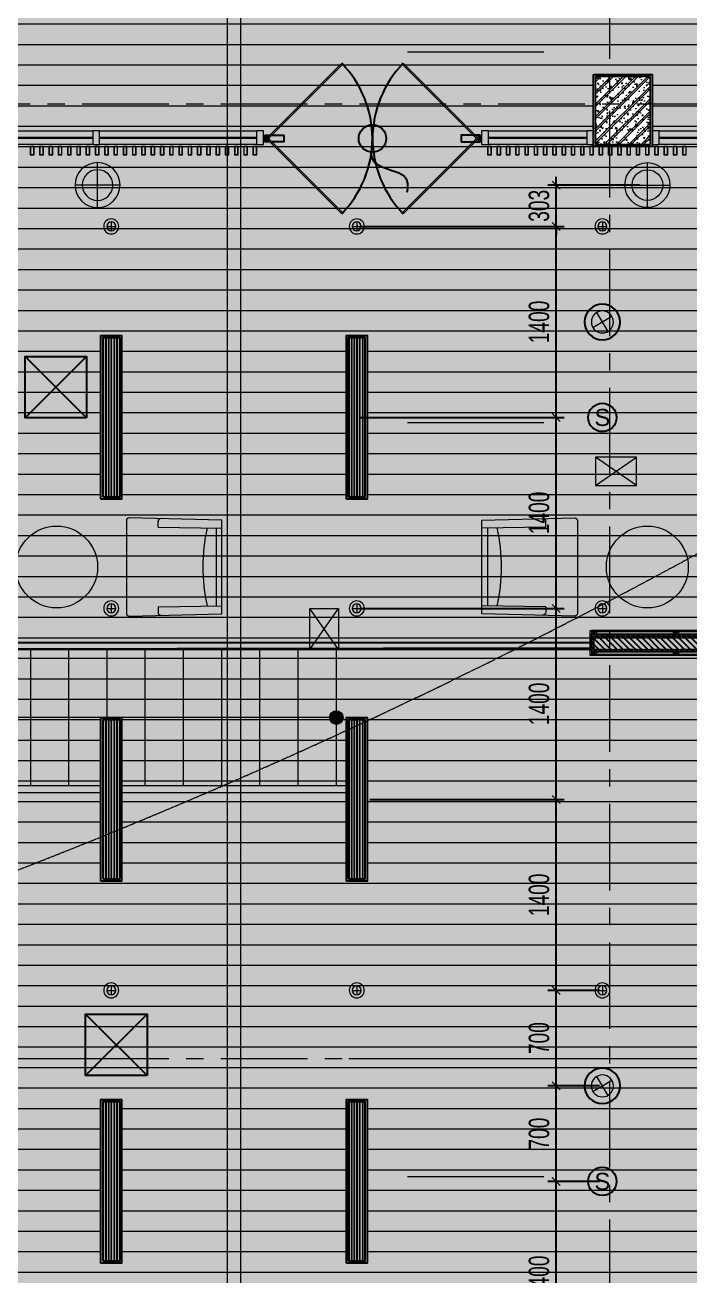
# Model space of a CAD drawing. Header units: millimetres. Extents: x -343543 to 400519, y -115663 to 104219.
# Drawn here: x -250941 to -246067, y -48594 to -39423 of the extents above; entities that cross this region are included whole.
import ezdxf
from ezdxf.enums import TextEntityAlignment as Align
from ezdxf.xclip import XClip

# ---------------------------------------------------------------- set-up
doc = ezdxf.new("R2010")
doc.units = ezdxf.units.MM
doc.header["$XCLIPFRAME"] = 0
for name, pattern in [('CONTINOUS', [0]), ('HIDDEN2', [0.1875, 0.125, -0.0625]), ('XREF MAT BANG TUONG XAY$0$01.Xref _MB T2-Mai$0$HIDDEN', [9.525, 6.35, -3.175]), ('XREF MAT BANG TUONG XAY$0$CENTER', [50.8, 31.75, -6.35, 6.35, -6.35]), ('XREF MAT BANG TUONG XAY$0$HIDDEN', [0.375, 0.25, -0.125])]:
    doc.linetypes.add(name, pattern=pattern)
doc.layers.get('0').update_dxf_attribs({"color": 231, "lineweight": 0})
doc.layers.get('DefPoints').update_dxf_attribs({"color": 191})
for name, color, linetype, lineweight in [('1-INNO-E-Emergency', 1, 'EME', 5), ('A-CLNG', 157, 'Continuous', 25), ('A-FLOR-PRTN', 161, 'Continuous', 9), ('A-OPEN', 20, 'Continuous', 9), ('A-PATT', 252, 'Continuous', 9), ('A-SYMBOLS', 10, 'Continuous', 13), ('E-EX', 3, 'Continuous', 25), ('fix lighting', 2, 'Continuous', 5), ('ID-lighting loose', 2, 'Continuous', 5), ('SME-E-LTG-DIM', 55, 'Continuous', 18), ('SME-MEP-XREF-ARCH', 8, 'Continuous', 5), ('XREF MAT BANG TUONG XAY$0$$0$A-FINE', 8, 'Continuous', 25), ('XREF MAT BANG TUONG XAY$0$01.Xref _MB T1$0$A-WALL-INT', 8, 'Continuous', 9), ('XREF MAT BANG TUONG XAY$0$01.Xref _MB T2-Mai$0$$0$A-DOOR', 8, 'Continuous', 9), ('XREF MAT BANG TUONG XAY$0$01.Xref _MB T2-Mai$0$A-FURN', 8, 'Continuous', 5), ('XREF MAT BANG TUONG XAY$0$01.Xref _MB T2-Mai$0$A-HIDD', 8, 'XREF MAT BANG TUONG XAY$0$01.Xref _MB T2-Mai$0$HIDDEN', 9), ('XREF MAT BANG TUONG XAY$0$01.Xref _MB T2-Mai$0$A-PATT', 8, 'Continuous', 9), ('XREF MAT BANG TUONG XAY$0$01.Xref _MB T2-Mai$0$A-SYMBOLS', 8, 'Continuous', 13), ('XREF MAT BANG TUONG XAY$0$A-GRID', 8, 'XREF MAT BANG TUONG XAY$0$CENTER', 15), ('XREF MAT BANG TUONG XAY$0$A-WALL-INT', 8, 'Continuous', 9), ('XREF MAT BANG TUONG XAY$0$xref_IKIGAI_Cot$0$A-FNSH', 8, 'Continuous', 9), ('XREF MAT BANG TUONG XAY$0$xref_IKIGAI_Cot$0$A-PATT', 8, 'Continuous', 5)]:
    doc.layers.add(name, color=color, linetype=linetype, lineweight=lineweight)
doc.layers.add('A-BaoChay', color=4, linetype='Continuous', lineweight=25, true_color=0x00ffff)
for name, color, linetype in [('A-TEXT', 255, 'Continuous'), ('AC - SAG', 160, 'Continuous'), ('XREF MAT BANG TUONG XAY$0$A-FNSH', 8, 'Continuous'), ('XREF MAT BANG TUONG XAY$0$A-FURN', 8, 'Continuous'), ('XREF MAT BANG TUONG XAY$0$A-HIDD', 8, 'XREF MAT BANG TUONG XAY$0$HIDDEN'), ('XREF MAT BANG TUONG XAY$0$A-PATT', 8, 'Continuous')]:
    doc.layers.add(name, color=color, linetype=linetype)
doc.layers.add('EL - CABLE - PA', color=5, linetype='CONTINOUS', true_color=0x0000ff)
doc.styles.add('LHP', font='arial.ttf')
doc.styles.add('ROMANSssss', font='vntimeh.shx', dxfattribs={"width": 0.7})
doc.styles.add('SM-DIMTEXT', font='SME.shx', dxfattribs={"width": 0.7})
doc.styles.add('VTK_Arial', font='arial.ttf', dxfattribs={"width": 0.8})
doc.linetypes.add('EME', pattern='A,2463.214661,-165.6529,["E",ROMANSssss,S=300,R=360,X=0,Y=-153.361507],-321.423057,2528.257516', length=5478.548134)
doc.dimstyles.new('A-2.5-DIM1', dxfattribs={"dimtxt": 2, "dimasz": 1, "dimexe": 1, "dimexo": 0, "dimgap": 0.5, "dimtad": 1, "dimdec": 0, "dimzin": 12, "dimdsep": 46, "dimtxsty": 'VTK_Arial', "dimblk": 'ARCHTICK', "dimcen": 0, "dimdle": 1, "dimclrd": 256, "dimclre": 256, "dimclrt": 7, "dimadec": 1, "dimazin": 3, "dimtfac": 1, "dimtdec": 0, "dimtmove": 0, "dimatfit": 2, "dimfxl": 20, "dimtolj": 1, "dimtzin": 0, "dimlwd": -1, "dimlwe": -1, "dimarcsym": 0})
doc.dimstyles.new('SDIM-100', dxfattribs={"dimscale": 100, "dimtxt": 2, "dimasz": 0.6, "dimexe": 0.6, "dimexo": 0.2, "dimgap": 0.5, "dimtad": 1, "dimdec": 0, "dimzin": 12, "dimtxsty": 'SM-DIMTEXT', "dimblk": 'ARCHTICK', "dimblk1": 'ARCHTICK', "dimblk2": 'ARCHTICK', "dimcen": 0.12, "dimdle": 0.6, "dimclrd": 7, "dimclre": 8, "dimadec": 0, "dimazin": 3, "dimtfac": 2, "dimtix": 1, "dimtmove": 1, "dimatfit": 3, "dimfxl": 1, "dimtzin": 0, "dimarcsym": 1})

# ---------------------------------------------------------------- blocks, each defined once
blk = doc.blocks.new('XREF MAT BANG TUONG XAY$0$xref_IKIGAI_Cot')
at = {"layer": 'XREF MAT BANG TUONG XAY$0$xref_IKIGAI_Cot$0$A-PATT'}
h = blk.add_hatch(dxfattribs=at)
h.set_pattern_fill('BT-01', color=8, scale=15, pattern_type=2)
h.set_pattern_definition([(50, (180, 280), (107.58903, -9.41282), [11.25, -123.75]), (355, (180, 280), (-20.8127, 112.82882), [9, -99]), (100.4514, (188.97, 279.22), (86.7764, 103.41593), [9.56103, -105.17132]), (46.1842, (180, 310), (160.08616, -24.82785), [16.875, -185.625]), (96.6356, (193.34, 307.93), (140.1994, 146.1177), [14.34154, -157.75695]), (351.1842, (180, 310), (140.1993, 146.1178), [13.5, -148.5]), (21, (195, 302.5), (89.53606, -60.39283), [11.25, -123.75]), (326, (195, 302.5), (36.4973, 108.7725), [9, -99]), (71.4514, (202.46, 297.47), (126.0334, 48.37957), [9.56103, -105.17132]), (37.5, (180, 280), (1.823978, 49.934078), [0, -97.8, 0, -100.5, 0, -99.375]), (7.5, (180, 280), (39.46043, 59.16176), [0, -57.3, 0, -95.55, 0, -37.875]), (327.5, (146.55, 280), (80.073365, -3.38323), [0, -37.5, 0, -117, 0, -155.25]), (317.5, (131.55, 280), (87.47793, 15.01575), [0, -48.75, 0, -77.7, 0, -110.25]), (45, (180, 280), (-45.07806, 45.07806), []), (45, (180, 298.375), (-45.07806, 45.07806), [])])
h.paths.add_polyline_path([(16095, -39800), (16495, -39800), (16495, -40300), (16095, -40300)])
at = {"layer": 'XREF MAT BANG TUONG XAY$0$A-GRID', "color": 8, "ltscale": 20}
for points in [[(16200, -53895), (16200, -27358.3)], [(-2907.5, -40000), (42750, -40000)], [(-2907.5, -44000), (42750, -44000)], [(-2907.5, -47000), (42750, -47000)]]:
    blk.add_lwpolyline(points, dxfattribs=at)
at = {"layer": 'XREF MAT BANG TUONG XAY$0$xref_IKIGAI_Cot$0$A-FNSH', "color": 8}
for p, q in [((16095, -42800), (16395, -42590)), ((16395, -42800), (16095, -42590)), ((14210, -44000), (14000, -43700)), ((14000, -44000), (14210, -43700))]:
    blk.add_line(p, q, dxfattribs=at)
for points in [[(16095, -39800), (16495, -39800), (16495, -40300), (16095, -40300)], [(16095, -42800), (16395, -42800), (16395, -42590), (16095, -42590)], [(14210, -44000), (14000, -44000), (14000, -43700), (14210, -43700)]]:
    blk.add_lwpolyline(points, close=True, dxfattribs=at)
blk = doc.blocks.new('XREF MAT BANG TUONG XAY$0$01.Xref _MB T2-Mai$0$thang bo T2')
at = {"layer": 'XREF MAT BANG TUONG XAY$0$01.Xref _MB T2-Mai$0$A-PATT'}
h = blk.add_hatch(color=8, dxfattribs=at)
h.dxf.hatch_style = 1
edge = h.paths.add_edge_path()
edge.add_arc((5250, -400), 50, 0, 360)
at = {"layer": 'XREF MAT BANG TUONG XAY$0$01.Xref _MB T2-Mai$0$A-FURN', "color": 8}
for p, q in [((1050, 1220), (-50, 1220)), ((-50, 1220), (-50, 400)), ((0, 1220), (0, -950)), ((1050, 1220), (1050, 100)), ((1050, 940), (0, 940)), ((1050, 660), (0, 660)), ((1050, 380), (0, 380)), ((1050, 100), (0, 100)), ((-50, 0), (-50, -950))]:
    blk.add_line(p, q, dxfattribs=at)
at = {"layer": 'XREF MAT BANG TUONG XAY$0$01.Xref _MB T2-Mai$0$A-FURN', "color": 8, "elevation": 0}
for points in [[(1050, -900), (1050, 100)], [(5250, -900), (5250, 100), (1050, 100)], [(1330, -900), (1330, 100)], [(1610, -900), (1610, 100)], [(1890, -900), (1890, 100)], [(2170, -900), (2170, 100)], [(3010, -900), (3010, 100)], [(3290, -900), (3290, 100)], [(3570, -900), (3570, 100)], [(3850, -900), (3850, 100)], [(4130, -900), (4130, 100)], [(4410, -900), (4410, 100)], [(4690, -900), (4690, 100)], [(4970, -900), (4970, 100)], [(-190, -950), (5475.3, -950), (5475.3, -900), (0, -900)]]:
    blk.add_lwpolyline(points, dxfattribs=at)
at = {"layer": 'XREF MAT BANG TUONG XAY$0$01.Xref _MB T2-Mai$0$A-PATT', "color": 8, "ltscale": 500}
blk.add_circle((5250, -400), 50, dxfattribs=at)
at = {"layer": 'XREF MAT BANG TUONG XAY$0$01.Xref _MB T2-Mai$0$A-SYMBOLS', "color": 8, "ltscale": 500, "elevation": 0}
for points in [[(0, 940), (525, 1220), (1050, 940)], [(5250, -400), (525, -400), (525, 1220)]]:
    blk.add_lwpolyline(points, dxfattribs=at)
blk = doc.blocks.new('XREF MAT BANG TUONG XAY$0$NDFGNBV')
at = {"layer": 'XREF MAT BANG TUONG XAY$0$01.Xref _MB T1$0$A-WALL-INT', "color": 8}
blk.add_lwpolyline([(-20, -10), (20, -10), (20, 10), (-20, 10)], close=True, dxfattribs=at)
for points in [[(-20, 10), (20, -10)], [(20, 10), (-20, -10)]]:
    blk.add_lwpolyline(points, dxfattribs=at)
blk = doc.blocks.new('XREF MAT BANG TUONG XAY$0$nnnbvnfg')
at = {"layer": 'XREF MAT BANG TUONG XAY$0$01.Xref _MB T1$0$A-WALL-INT', "color": 8}
for points in [[(-14, -30), (14, -30), (14, 30), (-14, 30)], [(-12, -28), (12, -28), (12, 28), (-12, 28)]]:
    blk.add_lwpolyline(points, close=True, dxfattribs=at)
blk = doc.blocks.new('XREF MAT BANG TUONG XAY$0$nnrgnbnnrg')
at = {"layer": 'XREF MAT BANG TUONG XAY$0$01.Xref _MB T2-Mai$0$$0$A-DOOR', "color": 8}
for points in [[(-780.6, -162.7), (-214.9, 403), (-207.8, 395.9), (-773.5, -169.7)], [(808.9, -162.7), (243.2, 403), (236.2, 395.9), (801.9, -169.7)], [(-5635.8, -190), (-5585.8, -190), (-5585.8, -90), (-5635.8, -90)], [(-5585.8, -90), (-4435.8, -90), (-4435.8, -190), (-5585.8, -190)], [(-4435.8, -190), (-4385.8, -190), (-4385.8, -90), (-4435.8, -90)], [(-4385.8, -90), (-3235.8, -90), (-3235.8, -190), (-4385.8, -190)], [(-3235.8, -190), (-3185.8, -190), (-3185.8, -90), (-3235.8, -90)], [(-3185.8, -90), (-2035.8, -90), (-2035.8, -190), (-3185.8, -190)], [(-2035.8, -190), (-1985.8, -190), (-1985.8, -90), (-2035.8, -90)], [(-1985.8, -90), (-835.8, -90), (-835.8, -190), (-1985.8, -190)], [(-835.8, -190), (-785.8, -190), (-785.8, -90), (-835.8, -90)], [(814.2, -190), (864.2, -190), (864.2, -90), (814.2, -90)], [(864.2, -90), (1584.2, -90), (1584.2, -190), (864.2, -190)], [(1584.2, -190), (1634.2, -190), (1634.2, -90), (1584.2, -90)], [(-5585.8, -135), (-4435.8, -135), (-4435.8, -145), (-5585.8, -145)], [(-4385.8, -135), (-3235.8, -135), (-3235.8, -145), (-4385.8, -145)], [(-3185.8, -135), (-2035.8, -135), (-2035.8, -145), (-3185.8, -145)], [(-1985.8, -135), (-835.8, -135), (-835.8, -145), (-1985.8, -145)], [(-780.6, -127.3), (-214.9, -693), (-207.8, -685.9), (-773.5, -120.3)], [(808.9, -127.3), (243.2, -693), (236.2, -685.9), (801.9, -120.3)], [(864.2, -135), (1584.2, -135), (1584.2, -145), (864.2, -145)]]:
    blk.add_lwpolyline(points, close=True, dxfattribs=at)
at = {"layer": 'XREF MAT BANG TUONG XAY$0$A-FURN', "color": 8}
for points in [[(-775.8, -120), (-635.3, -120), (-635.3, -170), (-775.8, -170)], [(804.2, -120), (663.6, -120), (663.6, -170), (804.2, -170)]]:
    blk.add_lwpolyline(points, close=True, dxfattribs=at)
blk.add_circle((-755.8, -145), 10, dxfattribs=at)
for centre, start, end in [((-785.8, -150), 0.35809, 44.09201), ((814.2, -150), 135.90799, 179.64191), ((-785.8, -140), 315.90799, 359.64191), ((814.2, -140), 180.35809, 224.09201)]:
    blk.add_arc(centre, 800, start, end, dxfattribs=at)
blk = doc.blocks.new('*U261')
at = {"layer": 'XREF MAT BANG TUONG XAY$0$A-PATT'}
h = blk.add_hatch(dxfattribs=at)
h.set_pattern_fill('ANSI31', color=8, scale=10)
h.set_pattern_definition([(45, (43286.782, -11178.564), (-22.45064, 22.45064), [])])
h.paths.add_polyline_path([(-38.7, 47.5), (7801.3, 47.5), (7801.3, -47.5), (-38.7, -47.5)])
at = {"layer": 'XREF MAT BANG TUONG XAY$0$A-WALL-INT', "color": 8}
blk.add_lwpolyline([(-38.7, 47.5), (7801.3, 47.5), (7801.3, -47.5), (-38.7, -47.5)], close=True, dxfattribs=at)
blk = doc.blocks.new('XREF MAT BANG NOI THAT$0$YLD.Studio-05-90')
at = {"color": 8}
for p, q in [((-292.8, 231.4), (-284.3, 700)), ((-285, 658.6), (284.9, 658.6)), ((291.6, 231.4), (284.2, 700)), ((-292.8, 231.4), (-333.4, 231.4)), ((291.6, 231.4), (332.2, 231.4))]:
    blk.add_line(p, q, dxfattribs=at)
blk.add_lwpolyline([(-339.5, 0), (339.5, 0, 0.420818), (359.5, 20.4), (344.2, 700), (-344.3, 700), (-359.5, 20.4, 0.420818)], format="xyb", close=True, dxfattribs=at)
for centre, radius, start, end in [((0, 1879.6), 1319.6, 257.47248, 282.51524), ((-332.2, 253.5), 22.1, 178.8252, 267.01087), ((331, 253.5), 22.1, 272.98913, 1.1748)]:
    blk.add_arc(centre, radius, start, end, dxfattribs=at)
blk = doc.blocks.new('XREF MAT BANG NOI THAT')
at = {"color": 8}
for centre in [(12144.9, -43396.1), (16474.1, -43396.1)]:
    blk.add_circle(centre, 300, dxfattribs=at)
at = {"color": 8, "rotation": 270}
blk.add_blockref('XREF MAT BANG NOI THAT$0$YLD.Studio-05-90', (12656.5, -43396.1), dxfattribs=at)
at = {"color": 8, "xscale": -1.000000000000001, "rotation": 90}
blk.add_blockref('XREF MAT BANG NOI THAT$0$YLD.Studio-05-90', (15962.5, -43396.1), dxfattribs=at)
blk = doc.blocks.new('01.Xref _MB T1')
at = {"layer": 'XREF MAT BANG TUONG XAY$0$$0$A-FINE', "color": 8, "elevation": 0}
blk.add_lwpolyline([(16055.98893, -43990.36564), (9994.98882, -44000.00001), (9994.98844, -42880.00008), (8894.99041, -42880.00008), (8894.98882, -43685.00003)], dxfattribs=at)
at = {"layer": 'XREF MAT BANG TUONG XAY$0$01.Xref _MB T1$0$A-WALL-INT', "color": 8}
for points in [[(16055.9994, -44044.00001), (16055.9994, -43861.00001), (16064.9994, -43861.00001), (16064.9994, -44044.00001)], [(16064.9994, -43870.00001), (23934.99202, -43870.00001), (23934.99202, -43861.00001), (16064.9994, -43861.00001)], [(16064.9994, -44035.00001), (23934.99202, -44035.00001), (23934.99202, -44044.00001), (16064.9994, -44044.00001)]]:
    blk.add_lwpolyline(points, close=True, dxfattribs=at)
at = {"layer": 'XREF MAT BANG TUONG XAY$0$01.Xref _MB T2-Mai$0$$0$A-DOOR', "color": 8}
for points in [[(16509.99078, -40300.00001), (16559.99078, -40300.00001), (16559.99078, -40200.00001), (16509.99078, -40200.00001)], [(16559.99078, -40200.00001), (17634.99078, -40200.00001), (17634.99078, -40300.00001), (16559.99078, -40300.00001)], [(16559.99078, -40245.00001), (17634.99078, -40245.00001), (17634.99078, -40255.00001), (16559.99078, -40255.00001)]]:
    blk.add_lwpolyline(points, close=True, dxfattribs=at)
at = {"layer": 'XREF MAT BANG TUONG XAY$0$01.Xref _MB T2-Mai$0$A-HIDD', "color": 8, "ltscale": 500}
blk.add_lwpolyline([(0.00011, -47000.00005), (39999.99073, -47000.00005), (39999.99073, -30600.00246), (0.00011, -30600.00246)], close=True, dxfattribs=at)
at = {"layer": 'XREF MAT BANG TUONG XAY$0$A-FNSH', "color": 8}
blk.add_lwpolyline([(16079.99078, -39785.00001), (16509.99078, -39785.00001), (16509.99078, -40315.00001), (16079.99078, -40315.00001)], close=True, dxfattribs=at)
at = {"layer": 'XREF MAT BANG TUONG XAY$0$A-FURN', "color": 8}
blk.add_lwpolyline([(16064.9994, -44015.00001), (23934.99202, -44015.00001), (23934.99202, -43890.00001), (16064.9994, -43890.00001)], close=True, dxfattribs=at)
at = {"layer": 'XREF MAT BANG TUONG XAY$0$A-FURN', "color": 8, "elevation": 0}
blk.add_lwpolyline([(16064.9994, -44000.00055), (9994.99073, -44000.00055), (9994.99073, -43950.00055), (16055.9994, -43950.00055), (16055.9994, -44000.00055)], dxfattribs=at)
at = {"layer": 'XREF MAT BANG TUONG XAY$0$A-HIDD', "color": 8, "ltscale": 100}
blk.add_lwpolyline([(16079.9994, -44000.00001), (23919.99202, -44000.00001), (23919.99202, -43905.00001), (16079.9994, -43905.00001)], close=True, dxfattribs=at)
at = {"color": 8}
ref = blk.add_blockref('XREF MAT BANG TUONG XAY$0$xref_IKIGAI_Cot', (-0.00927, -0.00001), dxfattribs=at)
XClip(ref).set_block_clipping_path([(-5181.1494167775, -58156.1251844964), (44638.3275875031, -24933.2650512661)])
at = {"layer": 'XREF MAT BANG TUONG XAY$0$A-FURN', "color": 8}
for name, p in [('XREF MAT BANG TUONG XAY$0$nnrgnbnnrg', (14445.81833, -40110.00001)), ('XREF MAT BANG TUONG XAY$0$nnnbvnfg', (11966.00915, -40345.00001)), ('XREF MAT BANG TUONG XAY$0$nnnbvnfg', (12034.00915, -40345.00001)), ('XREF MAT BANG TUONG XAY$0$nnnbvnfg', (12102.00915, -40345.00001)), ('XREF MAT BANG TUONG XAY$0$nnnbvnfg', (12170.00915, -40345.00001)), ('XREF MAT BANG TUONG XAY$0$nnnbvnfg', (12238.00915, -40345.00001)), ('XREF MAT BANG TUONG XAY$0$nnnbvnfg', (12306.00915, -40345.00001)), ('XREF MAT BANG TUONG XAY$0$nnnbvnfg', (12374.00915, -40345.00001)), ('XREF MAT BANG TUONG XAY$0$nnnbvnfg', (12442.00915, -40345.00001)), ('XREF MAT BANG TUONG XAY$0$nnnbvnfg', (12510.00915, -40345.00001)), ('XREF MAT BANG TUONG XAY$0$nnnbvnfg', (12578.00915, -40345.00001)), ('XREF MAT BANG TUONG XAY$0$nnnbvnfg', (12646.00915, -40345.00001)), ('XREF MAT BANG TUONG XAY$0$nnnbvnfg', (12714.00915, -40345.00001)), ('XREF MAT BANG TUONG XAY$0$nnnbvnfg', (12782.00915, -40345.00001)), ('XREF MAT BANG TUONG XAY$0$nnnbvnfg', (12850.00915, -40345.00001)), ('XREF MAT BANG TUONG XAY$0$nnnbvnfg', (12918.00915, -40345.00001)), ('XREF MAT BANG TUONG XAY$0$nnnbvnfg', (12986.00915, -40345.00001)), ('XREF MAT BANG TUONG XAY$0$nnnbvnfg', (13054.00915, -40345.00001)), ('XREF MAT BANG TUONG XAY$0$nnnbvnfg', (13122.00915, -40345.00001)), ('XREF MAT BANG TUONG XAY$0$nnnbvnfg', (13190.00915, -40345.00001)), ('XREF MAT BANG TUONG XAY$0$nnnbvnfg', (13258.00915, -40345.00001)), ('XREF MAT BANG TUONG XAY$0$nnnbvnfg', (13326.00915, -40345.00001)), ('XREF MAT BANG TUONG XAY$0$nnnbvnfg', (13394.00915, -40345.00001)), ('XREF MAT BANG TUONG XAY$0$nnnbvnfg', (13462.00915, -40345.00001)), ('XREF MAT BANG TUONG XAY$0$nnnbvnfg', (13530.00915, -40345.00001)), ('XREF MAT BANG TUONG XAY$0$nnnbvnfg', (13598.00915, -40345.00001)), ('XREF MAT BANG TUONG XAY$0$nnnbvnfg', (15317.99078, -40345.00001)), ('XREF MAT BANG TUONG XAY$0$nnnbvnfg', (15385.99078, -40345.00001)), ('XREF MAT BANG TUONG XAY$0$nnnbvnfg', (15453.99078, -40345.00001)), ('XREF MAT BANG TUONG XAY$0$nnnbvnfg', (15521.99078, -40345.00001)), ('XREF MAT BANG TUONG XAY$0$nnnbvnfg', (15589.99078, -40345.00001)), ('XREF MAT BANG TUONG XAY$0$nnnbvnfg', (15657.99078, -40345.00001)), ('XREF MAT BANG TUONG XAY$0$nnnbvnfg', (15725.99078, -40345.00001)), ('XREF MAT BANG TUONG XAY$0$nnnbvnfg', (15793.99078, -40345.00001)), ('XREF MAT BANG TUONG XAY$0$nnnbvnfg', (15861.99078, -40345.00001)), ('XREF MAT BANG TUONG XAY$0$nnnbvnfg', (15929.99078, -40345.00001)), ('XREF MAT BANG TUONG XAY$0$nnnbvnfg', (15997.99078, -40345.00001)), ('XREF MAT BANG TUONG XAY$0$nnnbvnfg', (16065.99078, -40345.00001)), ('XREF MAT BANG TUONG XAY$0$nnnbvnfg', (16133.99078, -40345.00001)), ('XREF MAT BANG TUONG XAY$0$nnnbvnfg', (16201.99078, -40345.00001)), ('XREF MAT BANG TUONG XAY$0$nnnbvnfg', (16269.99078, -40345.00001)), ('XREF MAT BANG TUONG XAY$0$nnnbvnfg', (16337.99078, -40345.00001)), ('XREF MAT BANG TUONG XAY$0$nnnbvnfg', (16405.99078, -40345.00001)), ('XREF MAT BANG TUONG XAY$0$nnnbvnfg', (16473.99078, -40345.00001)), ('XREF MAT BANG TUONG XAY$0$nnnbvnfg', (16541.99078, -40345.00001)), ('XREF MAT BANG TUONG XAY$0$nnnbvnfg', (16609.99078, -40345.00001)), ('XREF MAT BANG TUONG XAY$0$nnnbvnfg', (16677.99078, -40345.00001)), ('XREF MAT BANG TUONG XAY$0$nnnbvnfg', (16745.99078, -40345.00001)), ('XREF MAT BANG TUONG XAY$0$01.Xref _MB T2-Mai$0$thang bo T2', (8944.99073, -44100)), ('XREF MAT BANG TUONG XAY$0$NDFGNBV', (16084.9994, -43880.00001)), ('XREF MAT BANG TUONG XAY$0$NDFGNBV', (16684.9994, -43880.00001)), ('XREF MAT BANG TUONG XAY$0$NDFGNBV', (16084.9994, -44025.00001)), ('XREF MAT BANG TUONG XAY$0$NDFGNBV', (16684.9994, -44025.00001))]:
    blk.add_blockref(name, p, dxfattribs=at)
at = {"layer": 'XREF MAT BANG TUONG XAY$0$A-FURN', "color": 8, "xscale": -1}
blk.add_blockref('*U261', (23881.29371, -43952.50001), dxfattribs=at)
at = {"layer": 'A-PATT', "color": 8}
blk.add_blockref('XREF MAT BANG NOI THAT', (0, 0), dxfattribs=at)
blk = doc.blocks.new('A$C1bd1283e')
at = {"color": 0, "linetype": 'ByBlock'}
for p, q in [((-11.7, -11.7), (11.7, 11.7)), ((-11.7, 11.7), (11.7, -11.7))]:
    blk.add_line(p, q, dxfattribs=at)
for radius, start, end in [(27.5, 135, 315), (27.5, 315, 135), (16.5, 135, 315), (16.5, 315, 135)]:
    blk.add_arc((0, 0), radius, start, end, dxfattribs=at)
blk = doc.blocks.new('_ArchTick')
at = {"color": 0, "linetype": 'ByBlock', "const_width": 0.15}
blk.add_lwpolyline([(-0.5, -0.5), (0.5, 0.5)], dxfattribs=at)
blk = doc.blocks.new('dau bao khoi')
blk.add_circle((0, 0), 104)
at = {"layer": 'A-TEXT', "ltscale": 5, "style": 'LHP'}
blk.add_text('S', height=125, dxfattribs=at).set_placement((0, 0), align=Align.MIDDLE_CENTER)
blk = doc.blocks.new('Den downligh su co')
at = {"layer": '1-INNO-E-Emergency'}
h = blk.add_hatch(color=1, dxfattribs=at)
h.dxf.hatch_style = 1
h.paths.add_polyline_path([(-51.3, 51.3), (0, 0), (51.3, 51.3, 0.414214)])
h.paths.add_polyline_path([(0, 0), (-51.3, -51.3, 0.414214), (51.3, -51.3)])
at = {"layer": '1-INNO-E-Emergency', "color": 1}
for points in [[(-51.3, 51.3), (51.3, -51.3)], [(-51.3, -51.3), (51.3, 51.3)]]:
    blk.add_lwpolyline(points, dxfattribs=at)
blk.add_circle((0, 0), 72.5, dxfattribs=at)
at = {"layer": 'DefPoints', "ltscale": 5}
blk.add_circle((0, 0), 117.2, dxfattribs=at)
blk = doc.blocks.new('Exit su co T2')
at = {"layer": '1-INNO-E-Emergency', "xscale": -1.112275862068966, "yscale": 1.112275862068966, "zscale": 1.112275862068966, "rotation": 255.7726182171235}
for p in [(16145, 8400), (16145, 2800)]:
    blk.add_blockref('Den downligh su co', p, dxfattribs=at)
blk = doc.blocks.new('LT12')
for points in [[(0, -110), (0, 110)], [(-110, 0), (110, 0)]]:
    blk.add_lwpolyline(points)
blk.add_circle((0, 0), 110)
at = {"layer": 'A-PATT'}
blk.add_circle((0, 0), 75, dxfattribs=at)
blk = doc.blocks.new('A$C6ab44c1a')
blk.add_circle((0, 0), 50.5)
blk.add_open_spline([(-5.1, -50.2), (-4.8, -61.6), (2.8, -99.1), (70.3, -113.1), (133.4, -143.7), (128.7, -179.9), (126.3, -198.4)], degree=3, knots=[22.981386, 22.981386, 22.981386, 22.981386, 39.998359, 85.547817, 109.785384, 134.820833, 134.820833, 134.820833, 134.820833])
blk = doc.blocks.new('DenSanTuongT2Ikigai')
at = {"layer": 'EL - CABLE - PA', "color": 5, "true_color": 0x0000ff, "xscale": 2, "yscale": 2, "zscale": 2}
blk.add_blockref('A$C6ab44c1a', (14460, 9745), dxfattribs=at)
at = {"layer": 'fix lighting', "yscale": 1.5, "zscale": 1.5}
for p, xscale in [((12445, 9403.4), -1.5), ((16475, 9403.4), 1.5)]:
    blk.add_blockref('LT12', p, dxfattribs=dict(at, xscale=xscale))
blk = doc.blocks.new('A$C9c5a61fb')
blk.add_wipeout([(75, 600), (-75, 600), (-75, -600), (75, -600)]).dxf.layer = 'DefPoints'
at = {"linetype": 'Continuous'}
h = blk.add_hatch(dxfattribs=at)
h.set_pattern_fill('_USER', color=8, scale=20, angle=90, style=0, pattern_type=0)
h.set_pattern_definition([(90, (-62114.142, -4511.657), (-20, 1e-15), [])])
h.paths.add_polyline_path([(60, 585), (60, -585), (-60, -585), (-60, 585)])
at = {"color": 8, "linetype": 'Continuous'}
blk.add_lwpolyline([(75, 600), (75, -600), (-75, -600), (-75, 600)], close=True, dxfattribs=at)
at = {"linetype": 'Continuous'}
blk.add_lwpolyline([(60, 585), (60, -585), (-60, -585), (-60, 585)], close=True, dxfattribs=at)
blk = doc.blocks.new('A$C45b79527')
at = {"layer": 'A-OPEN', "color": 8, "linetype": 'HIDDEN2', "ltscale": 30}
blk.add_lwpolyline([(10304.8, -4800), (10304.8, -4561.9, -0.06314), (679, 0), (-679, 0, -0.06314), (-10304.8, -4561.9), (-10304.8, -4800)], format="xyb", dxfattribs=at)
blk = doc.blocks.new('*D1418')
at = {"layer": 'DefPoints', "color": 0, "transparency": 16777216}
for p in [(-247048.1, -47900), (-246709, -47900), (-246709, -49300)]:
    blk.add_point(p, dxfattribs=at)
at = {"layer": 'SME-E-LTG-DIM', "color": 7, "lineweight": -2, "transparency": 16777216}
blk.add_line((-247048.1, -49360), (-247048.1, -47840), dxfattribs=at)
at = {"layer": 'SME-E-LTG-DIM', "color": 8, "lineweight": -2, "transparency": 16777216}
for p, q in [((-246729, -47900), (-247108.1, -47900)), ((-246729, -49300), (-247108.1, -49300))]:
    blk.add_line(p, q, dxfattribs=at)
at = {"layer": 'SME-E-LTG-DIM', "color": 7, "lineweight": -2, "transparency": 16777216, "xscale": 60, "yscale": 60, "zscale": 60}
for p, rotation in [((-247048.1, -47900), 90), ((-247048.1, -49300), 270)]:
    blk.add_blockref('_ArchTick', p, dxfattribs=dict(at, rotation=rotation))
at = {"layer": 'SME-E-LTG-DIM', "color": 0, "transparency": 16777216, "insert": (-247173.1, -48600), "char_height": 150, "attachment_point": 5, "rotation": 90, "style": 'SM-DIMTEXT'}
blk.add_mtext('1400', dxfattribs=at)
blk = doc.blocks.new('*D1419')
at = {"layer": 'DefPoints', "color": 0, "transparency": 16777216}
for p in [(-247048.1, -47200), (-246709, -47200), (-246709, -47900)]:
    blk.add_point(p, dxfattribs=at)
at = {"layer": 'SME-E-LTG-DIM', "color": 8, "lineweight": -2, "transparency": 16777216}
for p, q in [((-246729, -47200), (-247108.1, -47200)), ((-246729, -47900), (-247108.1, -47900))]:
    blk.add_line(p, q, dxfattribs=at)
at = {"layer": 'SME-E-LTG-DIM', "color": 7, "lineweight": -2, "transparency": 16777216}
blk.add_line((-247048.1, -47960), (-247048.1, -47140), dxfattribs=at)
at = {"layer": 'SME-E-LTG-DIM', "color": 7, "lineweight": -2, "transparency": 16777216, "xscale": 60, "yscale": 60, "zscale": 60}
for p, rotation in [((-247048.1, -47200), 90), ((-247048.1, -47900), 270)]:
    blk.add_blockref('_ArchTick', p, dxfattribs=dict(at, rotation=rotation))
at = {"layer": 'SME-E-LTG-DIM', "color": 0, "transparency": 16777216, "insert": (-247173.1, -47550), "char_height": 150, "attachment_point": 5, "rotation": 90, "style": 'SM-DIMTEXT'}
blk.add_mtext('700', dxfattribs=at)
blk = doc.blocks.new('*D1420')
at = {"layer": 'DefPoints', "color": 0, "transparency": 16777216}
for p in [(-247048.1, -46500), (-246709, -46500), (-246709, -47200)]:
    blk.add_point(p, dxfattribs=at)
at = {"layer": 'SME-E-LTG-DIM', "color": 7, "lineweight": -2, "transparency": 16777216}
blk.add_line((-247048.1, -47260), (-247048.1, -46440), dxfattribs=at)
at = {"layer": 'SME-E-LTG-DIM', "color": 8, "lineweight": -2, "transparency": 16777216}
for p, q in [((-246729, -46500), (-247108.1, -46500)), ((-246729, -47200), (-247108.1, -47200))]:
    blk.add_line(p, q, dxfattribs=at)
at = {"layer": 'SME-E-LTG-DIM', "color": 7, "lineweight": -2, "transparency": 16777216, "xscale": 60, "yscale": 60, "zscale": 60}
for p, rotation in [((-247048.1, -46500), 90), ((-247048.1, -47200), 270)]:
    blk.add_blockref('_ArchTick', p, dxfattribs=dict(at, rotation=rotation))
at = {"layer": 'SME-E-LTG-DIM', "color": 0, "transparency": 16777216, "insert": (-247173.1, -46850), "char_height": 150, "attachment_point": 5, "rotation": 90, "style": 'SM-DIMTEXT'}
blk.add_mtext('700', dxfattribs=at)
blk = doc.blocks.new('*D1421')
at = {"layer": 'DefPoints', "color": 0, "transparency": 16777216}
for p in [(-248434, -45100), (-247048.1, -45100), (-246709, -46500)]:
    blk.add_point(p, dxfattribs=at)
at = {"layer": 'SME-E-LTG-DIM', "color": 8, "lineweight": -2, "transparency": 16777216}
for p, q in [((-248414, -45100), (-246988.1, -45100)), ((-246729, -46500), (-247108.1, -46500))]:
    blk.add_line(p, q, dxfattribs=at)
at = {"layer": 'SME-E-LTG-DIM', "color": 7, "lineweight": -2, "transparency": 16777216}
blk.add_line((-247048.1, -46560), (-247048.1, -45040), dxfattribs=at)
at = {"layer": 'SME-E-LTG-DIM', "color": 7, "lineweight": -2, "transparency": 16777216, "xscale": 60, "yscale": 60, "zscale": 60}
for p, rotation in [((-247048.1, -45100), 90), ((-247048.1, -46500), 270)]:
    blk.add_blockref('_ArchTick', p, dxfattribs=dict(at, rotation=rotation))
at = {"layer": 'SME-E-LTG-DIM', "color": 0, "transparency": 16777216, "insert": (-247173.1, -45800), "char_height": 150, "attachment_point": 5, "rotation": 90, "style": 'SM-DIMTEXT'}
blk.add_mtext('1400', dxfattribs=at)
blk = doc.blocks.new('*D1422')
at = {"layer": 'DefPoints', "color": 0, "transparency": 16777216}
for p in [(-248509, -43700), (-247048.1, -43700), (-248434, -45100)]:
    blk.add_point(p, dxfattribs=at)
at = {"layer": 'SME-E-LTG-DIM', "color": 7, "lineweight": -2, "transparency": 16777216}
blk.add_line((-247048.1, -45160), (-247048.1, -43640), dxfattribs=at)
at = {"layer": 'SME-E-LTG-DIM', "color": 8, "lineweight": -2, "transparency": 16777216}
for p, q in [((-248489, -43700), (-246988.1, -43700)), ((-248414, -45100), (-246988.1, -45100))]:
    blk.add_line(p, q, dxfattribs=at)
at = {"layer": 'SME-E-LTG-DIM', "color": 7, "lineweight": -2, "transparency": 16777216, "xscale": 60, "yscale": 60, "zscale": 60}
for p, rotation in [((-247048.1, -43700), 90), ((-247048.1, -45100), 270)]:
    blk.add_blockref('_ArchTick', p, dxfattribs=dict(at, rotation=rotation))
at = {"layer": 'SME-E-LTG-DIM', "color": 0, "transparency": 16777216, "insert": (-247173.1, -44400), "char_height": 150, "attachment_point": 5, "rotation": 90, "style": 'SM-DIMTEXT'}
blk.add_mtext('1400', dxfattribs=at)
blk = doc.blocks.new('*D1423')
at = {"layer": 'DefPoints', "color": 0, "transparency": 16777216}
for p in [(-248509, -42300), (-247048.1, -42300), (-248509, -43700)]:
    blk.add_point(p, dxfattribs=at)
at = {"layer": 'SME-E-LTG-DIM', "color": 7, "lineweight": -2, "transparency": 16777216}
blk.add_line((-247048.1, -43760), (-247048.1, -42240), dxfattribs=at)
at = {"layer": 'SME-E-LTG-DIM', "color": 8, "lineweight": -2, "transparency": 16777216}
for p, q in [((-248489, -42300), (-246988.1, -42300)), ((-248489, -43700), (-246988.1, -43700))]:
    blk.add_line(p, q, dxfattribs=at)
at = {"layer": 'SME-E-LTG-DIM', "color": 7, "lineweight": -2, "transparency": 16777216, "xscale": 60, "yscale": 60, "zscale": 60}
for p, rotation in [((-247048.1, -42300), 90), ((-247048.1, -43700), 270)]:
    blk.add_blockref('_ArchTick', p, dxfattribs=dict(at, rotation=rotation))
at = {"layer": 'SME-E-LTG-DIM', "color": 0, "transparency": 16777216, "insert": (-247173.1, -43000), "char_height": 150, "attachment_point": 5, "rotation": 90, "style": 'SM-DIMTEXT'}
blk.add_mtext('1400', dxfattribs=at)
blk = doc.blocks.new('*D1424')
at = {"layer": 'DefPoints', "color": 0, "transparency": 16777216}
for p in [(-248509, -40900), (-247048.1, -40900), (-248509, -42300)]:
    blk.add_point(p, dxfattribs=at)
at = {"layer": 'SME-E-LTG-DIM', "color": 7, "lineweight": -2, "transparency": 16777216}
blk.add_line((-247048.1, -42360), (-247048.1, -40840), dxfattribs=at)
at = {"layer": 'SME-E-LTG-DIM', "color": 8, "lineweight": -2, "transparency": 16777216}
for p, q in [((-248489, -40900), (-246988.1, -40900)), ((-248489, -42300), (-246988.1, -42300))]:
    blk.add_line(p, q, dxfattribs=at)
at = {"layer": 'SME-E-LTG-DIM', "color": 7, "lineweight": -2, "transparency": 16777216, "xscale": 60, "yscale": 60, "zscale": 60}
for p, rotation in [((-247048.1, -40900), 90), ((-247048.1, -42300), 270)]:
    blk.add_blockref('_ArchTick', p, dxfattribs=dict(at, rotation=rotation))
at = {"layer": 'SME-E-LTG-DIM', "color": 0, "transparency": 16777216, "insert": (-247173.1, -41600), "char_height": 150, "attachment_point": 5, "rotation": 90, "style": 'SM-DIMTEXT'}
blk.add_mtext('1400', dxfattribs=at)
blk = doc.blocks.new('*D1425')
at = {"layer": 'DefPoints', "color": 0, "transparency": 16777216}
for p in [(-247048.1, -40596.6), (-246415.8, -40596.6), (-248509, -40900)]:
    blk.add_point(p, dxfattribs=at)
at = {"layer": 'SME-E-LTG-DIM', "color": 8, "lineweight": -2, "transparency": 16777216}
for p, q in [((-246435.8, -40596.6), (-247108.1, -40596.6)), ((-248489, -40900), (-246988.1, -40900))]:
    blk.add_line(p, q, dxfattribs=at)
at = {"layer": 'SME-E-LTG-DIM', "color": 7, "lineweight": -2, "transparency": 16777216}
for p, q in [((-247048.1, -40596.6), (-247048.1, -40536.6)), ((-247048.1, -40900), (-247048.1, -40596.6)), ((-247048.1, -40900), (-247048.1, -40960))]:
    blk.add_line(p, q, dxfattribs=at)
at = {"layer": 'SME-E-LTG-DIM', "color": 7, "lineweight": -2, "transparency": 16777216, "xscale": 60, "yscale": 60, "zscale": 60}
for p, rotation in [((-247048.1, -40596.6), 270), ((-247048.1, -40900), 90)]:
    blk.add_blockref('_ArchTick', p, dxfattribs=dict(at, rotation=rotation))
at = {"layer": 'SME-E-LTG-DIM', "color": 0, "transparency": 16777216, "insert": (-247173.1, -40748.3), "char_height": 150, "attachment_point": 5, "rotation": 90, "style": 'SM-DIMTEXT'}
blk.add_mtext('303', dxfattribs=at)
blk = doc.blocks.new('A$C27823762')
at = {"color": 10}
blk.add_lwpolyline([(-225, -225), (225, -225), (225, 225), (-225, 225)], close=True, dxfattribs=at)
blk.add_lwpolyline([(-225, 225), (225, -225), (225, 225), (-225, -225)], dxfattribs=at)
blk = doc.blocks.new('TanTang2Ikigai')
at = {"layer": 'A-PATT'}
h = blk.add_hatch(dxfattribs=at)
h.set_pattern_fill('_USER', color=256, scale=150, pattern_type=0)
h.set_pattern_definition([(0, (8810, 9785), (0, 150), [])])
h.paths.add_polyline_path([(19880, 19175), (16410, 19175), (16410, 19085), (16080, 19085), (16080, 19175), (8710, 19175), (8710, 19085), (8620, 19085), (8620, 14715), (8810, 14715), (8810, 14285), (8620, 14285), (8620, 10215), (8810, 10215), (8810, 9785), (9895, 9785), (9895, -2.9), (16080, -2.9), (16080, 415), (16510, 415), (16510, 0), (20000.2, 0), (20180.2, 9220), (20180.2, 9785), (19880, 9785)])
h.paths.add_polyline_path([(16080, 10215), (16510, 10215), (16510, 9685), (16080, 9685)], flags=16)
h.paths.add_polyline_path([(31380, 14285), (31190, 14285), (31190, 14715), (31380, 14715), (31380, 19085), (31290, 19085), (31290, 19175), (23920, 19175), (23920, 19085), (23590, 19085), (23590, 19175), (20120, 19175), (20120, 9785), (20180.2, 9785), (20180.2, 9220), (20000.1, 0), (23490.1, 0), (23490, 415), (23920, 415), (23920, 0), (30105, 0), (30105, 9785), (31190, 9785), (31190, 10215), (31380, 10215)])
h.paths.add_polyline_path([(23920, 10215), (23920, 9685), (23490, 9685), (23490, 10215)], flags=16)
h = blk.add_hatch(dxfattribs=at)
h.set_pattern_fill('AR-SAND', color=256, scale=5, angle=45)
h.set_pattern_definition([(82.5, (0.009, 50000), (-178.6907, 167.37674), [0, -193.04, 0, -215.9, 0, -206.375]), (52.5, (0.009, 50000), (-94.5055, 412.3664), [0, -104.14, 0, -173.99, 0, -66.675]), (12.5, (-110.45, 49889.54), (279.1499, 280.16616), [0, -63.5, 0, -228.6, 0, -298.45]), (2.5, (-110.45, 49889.54), (191.1406, 348.7754), [0, -31.75, 0, -149.86, 0, -171.45])])
h.paths.add_polyline_path([(9895, 9785), (9895, 0), (16080, 0), (16080, 415), (16510, 415), (16510, 0), (20000, 0), (20000, 9785), (19880, 9785), (19880, 19175), (16410, 19175), (16410, 19085), (16080, 19085), (16080, 19175), (8710, 19175), (8710, 19085), (8620, 19085), (8620, 14715), (8810, 14715), (8810, 14285), (8620, 14285), (8620, 10215), (8810, 10215), (8810, 9785)])
h.paths.add_polyline_path([(30105, 9785), (30105, 0), (23920, 0), (23920, 415), (23490, 415), (23490, 0), (20000.2, 0), (20000, 9220), (20000, 9785), (20120, 9785), (20120, 19175), (23590, 19175), (23590, 19085), (23920, 19085), (23920, 19175), (31290, 19175), (31290, 19085), (31380, 19085), (31380, 14715), (31190, 14715), (31190, 14285), (31380, 14285), (31380, 10215), (31190, 10215), (31190, 9785)])
h.paths.add_polyline_path([(16510, 10215), (16080, 10215), (16080, 9685), (16510, 9685)], flags=16)
h.paths.add_polyline_path([(23490, 10215), (23920, 10215), (23920, 9685), (23490, 9685)], flags=16)
h = blk.add_hatch(dxfattribs=at)
h.set_pattern_fill('AR-SAND', color=256, scale=5, angle=45)
h.set_pattern_definition([(82.5, (0.009, 50000), (-178.6907, 167.37674), [0, -193.04, 0, -215.9, 0, -206.375]), (52.5, (0.009, 50000), (-94.5055, 412.3664), [0, -104.14, 0, -173.99, 0, -66.675]), (12.5, (-110.45, 49889.54), (279.1499, 280.1662), [0, -63.5, 0, -228.6, 0, -298.45]), (2.5, (-110.45, 49889.54), (191.1406, 348.7754), [0, -31.75, 0, -149.86, 0, -171.45])])
h.paths.add_polyline_path([(16080, 10215), (16510, 10215), (16510, 9685), (16080, 9685)], flags=17)
h.paths.add_polyline_path([(23920, 10215), (23920, 9685), (23490, 9685), (23490, 10215)], flags=17)
h = blk.add_hatch(dxfattribs=at)
h.set_pattern_fill('_USER', color=256, scale=150, pattern_type=0)
h.set_pattern_definition([(0, (8620.02, 9785), (0, 150), [])])
h.paths.add_polyline_path([(9895, 9785), (8620, 9785), (8620, 6315), (8810, 6315), (8810, 5885), (8620, 5885), (8620, 315), (8710, 315), (8710, 0), (9895, 0)])
h.paths.add_polyline_path([(31380, 9785), (30105, 9785), (30105, 0), (31290, 0), (31290, 315), (31380, 315), (31380, 5885), (31190, 5885), (31190, 6315), (31380, 6315)])
edge = h.paths.add_edge_path()
edge.add_line((9845, 9785), (9845, -2.9))
at = {"layer": 'A-PATT', "ltscale": 0.5}
h = blk.add_hatch(dxfattribs=at)
h.set_pattern_fill('AR-SAND', color=256, scale=2, angle=45)
h.set_pattern_definition([(82.5, (0.009, 50000), (-71.47627, 66.9507), [0, -77.216, 0, -86.36, 0, -82.55]), (52.5, (0.009, 50000), (-37.80219, 164.94657), [0, -41.656, 0, -69.596, 0, -26.67]), (12.5, (-44.17, 49955.82), (111.65997, 112.06646), [0, -25.4, 0, -91.44, 0, -119.38]), (2.5, (-44.17, 49955.82), (76.45622, 139.51016), [0, -12.7, 0, -59.944, 0, -68.58])])
h.paths.add_polyline_path([(9895, 9785), (8620, 9785), (8620, 6315), (8810, 6315), (8810, 5885), (8620, 5885), (8620, 315), (8710, 315), (8710, 0), (9895, 0)])
h.paths.add_polyline_path([(31380, 9785), (30105, 9785), (30105, 0), (31290, 0), (31290, 315), (31380, 315), (31380, 5885), (31190, 5885), (31190, 6315), (31380, 6315)])
edge = h.paths.add_edge_path()
edge.add_line((9845, 9785), (9845, -2.9))
at = {"layer": 'SME-MEP-XREF-ARCH'}
for points in [[(13495, 19175), (13395, 19175), (13395, -2.9), (13495, -2.9)], [(16080, 10215), (16510, 10215), (16510, 9685), (16080, 9685)], [(16510, 10215), (16080, 10215), (16080, 9685), (16510, 9685)], [(16095, 10200), (16495, 10200), (16495, 9700), (16095, 9700)], [(16495, 10200), (16095, 10200), (16095, 9700), (16495, 9700)]]:
    blk.add_lwpolyline(points, close=True, dxfattribs=at)
at = {"layer": 'A-BaoChay', "color": 1}
for p in [(16145, 7700), (16145, 2100)]:
    blk.add_blockref('dau bao khoi', p, dxfattribs=at)
at = {"layer": 'fix lighting', "xscale": 2, "yscale": 2, "zscale": 2, "rotation": 315}
for p in [(12545, 9100), (14345, 9100), (16145, 9100), (12545, 6300), (14345, 6300), (16145, 6300), (12545, 3500), (14345, 3500), (16145, 3500)]:
    blk.add_blockref('A$C1bd1283e', p, dxfattribs=at)
at = {"layer": 'SME-MEP-XREF-ARCH'}
for points in [[(14716.4, 10379.6), (15714.9, 10379.6)], [(14716.4, 7663.5), (15714.9, 7663.5)], [(14716.4, 4900), (15714.9, 4900)], [(14716.4, 2136.5), (15714.9, 2136.5)]]:
    blk.add_leader(points, dimstyle='A-2.5-DIM1', override={"dimasz": 300, "dimgap": 0.5, "dimtad": 0}, dxfattribs=at)

msp = doc.modelspace()

# ---------------------------------------------------------------- block references
at = {"layer": 'A-SYMBOLS'}
msp.add_blockref('01.Xref _MB T1', (-262854, 0), dxfattribs=at)

# ---------------------------------------------------------------- next in the draw order: block references
at = {"layer": 'A-CLNG', "xscale": -1}
for p in [(-250714.5, -42078), (-250271.5, -46900)]:
    msp.add_blockref('A$C27823762', p, dxfattribs=at)
at = {"layer": 'A-FLOR-PRTN'}
msp.add_blockref('DenSanTuongT2Ikigai', (-262854, -50000), dxfattribs=at)
at = {"layer": 'E-EX'}
msp.add_blockref('Exit su co T2', (-262854, -50000), dxfattribs=at)
at = {"layer": 'SME-MEP-XREF-ARCH'}
msp.add_blockref('TanTang2Ikigai', (-262854, -50000), dxfattribs=at)

# ---------------------------------------------------------------- next in the draw order: dimensions: what is measured, and where the dimension line sits
at = {"layer": 'SME-E-LTG-DIM'}
for base, p1, p2, picture, middle in [((-247048.1, -40596.6), (-248509, -40900), (-246415.8, -40596.6), '*D1425', (-247173.1, -40748.3)), ((-247048.1, -46500), (-246709, -47200), (-246709, -46500), '*D1420', (-247173.1, -46850)), ((-247048.1, -47200), (-246709, -47900), (-246709, -47200), '*D1419', (-247173.1, -47550)), ((-247048.1, -47900), (-246709, -49300), (-246709, -47900), '*D1418', (-247173.1, -48600))]:
    dim = msp.add_linear_dim(base=base, p1=p1, p2=p2, angle=90, dimstyle='SDIM-100', override={"dimtxt": 1.5}, dxfattribs=at)
    dim.commit()
    dim.dimension.update_dxf_attribs({"geometry": picture, "text_midpoint": middle})

# ---------------------------------------------------------------- next in the draw order: block references
at = {"layer": 'AC - SAG', "rotation": 180}
for p in [(-250309, -42300), (-248509, -42300), (-250309, -45100), (-248509, -45100), (-250309, -47900), (-248509, -47900)]:
    msp.add_blockref('A$C9c5a61fb', p, dxfattribs=at)

# ---------------------------------------------------------------- next in the draw order: block references
at = {"layer": 'ID-lighting loose'}
msp.add_blockref('A$C45b79527', (-242854, -41830.5), dxfattribs=at)

# ---------------------------------------------------------------- next in the draw order: dimensions: what is measured, and where the dimension line sits
at = {"layer": 'SME-E-LTG-DIM'}
for base, p1, p2, picture, middle in [((-247048.1, -40900), (-248509, -42300), (-248509, -40900), '*D1424', (-247173.1, -41600)), ((-247048.1, -42300), (-248509, -43700), (-248509, -42300), '*D1423', (-247173.1, -43000)), ((-247048.1, -43700), (-248434, -45100), (-248509, -43700), '*D1422', (-247173.1, -44400)), ((-247048.1, -45100), (-246709, -46500), (-248434, -45100), '*D1421', (-247173.1, -45800))]:
    dim = msp.add_linear_dim(base=base, p1=p1, p2=p2, angle=90, dimstyle='SDIM-100', override={"dimtxt": 1.5}, dxfattribs=at)
    dim.commit()
    dim.dimension.update_dxf_attribs({"geometry": picture, "text_midpoint": middle})

doc.saveas('drawing.dxf')
